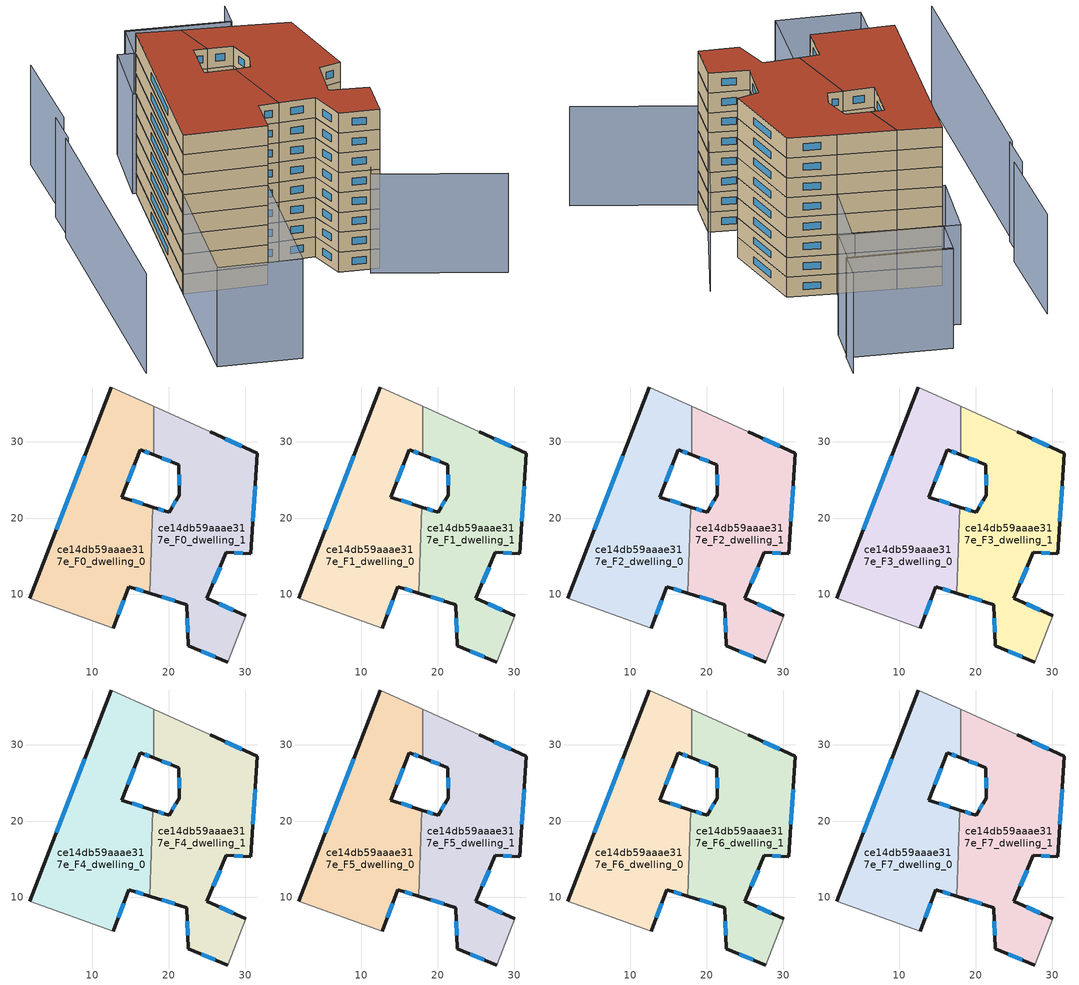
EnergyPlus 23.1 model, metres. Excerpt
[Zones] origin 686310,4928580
ce14db59aaae317e_F0_dwelling_0
 floor ground (EU_floor_Construction): 18.03,34.64 18.03,28.26 16.26,28.93 13.87,22.74 17.91,21.42 17.52,10.16 14.79,11 12.71,5.55 1.83,9.49 12.49,37.15 z0
 wall outside (EU_wall_Construction): 12.49,37.15 1.83,9.49 / 17.91,21.42 13.87,22.74 16.26,28.93 18.03,28.26 / 12.71,5.55 14.79,11 17.52,10.16 z0:3
 wall adiabatic (EU_wall_Construction): 1.83,9.49 12.71,5.55 / 18.03,34.64 12.49,37.15 z0:3
 wall to ce14db59aaae317e_F0_dwelling_1 (EU_wall_Construction): 18.03,28.26 18.03,34.64 / 17.52,10.16 17.91,21.42 z0:3
 window (EU_Window_Construction): 9.02,28.16 5.29,18.49 / 16.83,28.71 17.45,28.48 / 14.64,24.76 15.48,26.92 / 16.6,21.85 15.18,22.31 / 15.68,10.73 16.63,10.43 / 13.38,7.33 14.11,9.23 z0.98:2.02
ce14db59aaae317e_F0_dwelling_1
 floor ground (EU_floor_Construction): 31.55,28.45 30.75,15.32 27.55,15.52 24.97,9.49 30.09,7.21 27.73,1.15 22.55,3.26 22.37,8.65 17.52,10.16 17.91,21.42 20.03,20.73 21.37,22.97 21.33,27 18.03,28.26 18.03,34.64 25.4,31.29 z0
 wall outside (EU_wall_Construction): 17.52,10.16 22.37,8.65 22.55,3.26 27.73,1.15 / 18.03,28.26 21.33,27 21.37,22.97 20.03,20.73 17.91,21.42 / 30.09,7.21 24.97,9.49 27.55,15.52 30.75,15.32 31.55,28.45 25.4,31.29 z0:3
 wall adiabatic (EU_wall_Construction): 25.4,31.29 18.03,34.64 / 27.73,1.15 30.09,7.21 z0:3
 window (EU_Window_Construction): 19.1,9.67 20.79,9.14 / 19.34,20.96 18.6,21.2 / 20.93,22.24 20.46,21.46 / 21.34,25.69 21.35,24.28 / 19.1,27.85 20.25,27.41 / 29.55,29.38 27.4,30.37 / 31.01,19.59 31.29,24.18 / 28.59,15.46 29.71,15.39 / 25.81,11.45 26.71,13.56 / 28.43,7.95 26.63,8.75 / 24.23,2.58 26.05,1.84 / 22.42,6.9 22.49,5.01 z0.98:2.02
ce14db59aaae317e_F1_dwelling_0
 floor to ce14db59aaae317e_F0_dwelling_0 (EU_floor_Construction): 18.02,34.64 18.02,28.26 16.26,28.93 13.87,22.74 17.91,21.42 17.52,10.16 14.79,11 12.71,5.55 1.83,9.49 12.49,37.15 z3
 wall outside (EU_wall_Construction): 12.49,37.15 1.83,9.49 / 17.91,21.42 13.87,22.74 16.26,28.93 18.03,28.26 / 12.71,5.55 14.79,11 17.52,10.16 z3:6
 wall adiabatic (EU_wall_Construction): 1.83,9.49 12.71,5.55 / 18.03,34.64 12.49,37.15 z3:6
 wall to ce14db59aaae317e_F1_dwelling_1 (EU_wall_Construction): 18.03,28.26 18.03,34.64 / 17.52,10.16 17.91,21.42 z3:6
 window (EU_Window_Construction): 9.02,28.16 5.29,18.49 / 16.83,28.71 17.45,28.48 / 14.64,24.76 15.48,26.92 / 16.6,21.85 15.18,22.31 / 15.68,10.73 16.63,10.43 / 13.38,7.33 14.11,9.23 z3.98:5.02
ce14db59aaae317e_F1_dwelling_1
 floor to ce14db59aaae317e_F0_dwelling_1 (EU_floor_Construction): 31.55,28.45 30.75,15.32 27.55,15.52 24.97,9.49 30.09,7.21 27.73,1.15 22.55,3.26 22.37,8.65 17.52,10.16 17.91,21.42 20.03,20.73 21.37,22.97 21.33,27 18.02,28.26 18.02,34.64 25.4,31.29 z3
 wall outside (EU_wall_Construction): 17.52,10.16 22.37,8.65 22.55,3.26 27.73,1.15 / 18.03,28.26 21.33,27 21.37,22.97 20.03,20.73 17.91,21.42 / 30.09,7.21 24.97,9.49 27.55,15.52 30.75,15.32 31.55,28.45 25.4,31.29 z3:6
 wall adiabatic (EU_wall_Construction): 25.4,31.29 18.03,34.64 / 27.73,1.15 30.09,7.21 z3:6
 window (EU_Window_Construction): 19.1,9.67 20.79,9.14 / 19.34,20.96 18.6,21.2 / 20.93,22.24 20.46,21.46 / 21.34,25.69 21.35,24.28 / 19.1,27.85 20.25,27.41 / 29.55,29.38 27.4,30.37 / 31.01,19.59 31.29,24.18 / 28.59,15.46 29.71,15.39 / 25.81,11.45 26.71,13.56 / 28.43,7.95 26.63,8.75 / 24.23,2.58 26.05,1.84 / 22.42,6.9 22.49,5.01 z3.98:5.02
ce14db59aaae317e_F2_dwelling_0
 floor to ce14db59aaae317e_F1_dwelling_0 (EU_floor_Construction): 18.02,34.64 18.02,28.26 16.26,28.93 13.87,22.74 17.91,21.42 17.52,10.16 14.79,11 12.71,5.55 1.83,9.49 12.49,37.15 z6
 wall outside (EU_wall_Construction): 12.49,37.15 1.83,9.49 / 17.91,21.42 13.87,22.74 16.26,28.93 18.03,28.26 / 12.71,5.55 14.79,11 17.52,10.16 z6:9
 wall adiabatic (EU_wall_Construction): 1.83,9.49 12.71,5.55 / 18.03,34.64 12.49,37.15 z6:9
 wall to ce14db59aaae317e_F2_dwelling_1 (EU_wall_Construction): 18.03,28.26 18.03,34.64 / 17.52,10.16 17.91,21.42 z6:9
 window (EU_Window_Construction): 9.02,28.16 5.29,18.49 / 16.83,28.71 17.45,28.48 / 14.64,24.76 15.48,26.92 / 16.6,21.85 15.18,22.31 / 15.68,10.73 16.63,10.43 / 13.38,7.33 14.11,9.23 z6.98:8.02
ce14db59aaae317e_F2_dwelling_1
 floor to ce14db59aaae317e_F1_dwelling_1 (EU_floor_Construction): 31.55,28.45 30.75,15.32 27.55,15.52 24.97,9.49 30.09,7.21 27.73,1.15 22.55,3.26 22.37,8.65 17.52,10.16 17.91,21.42 20.03,20.73 21.37,22.97 21.33,27 18.02,28.26 18.02,34.64 25.4,31.29 z6
 wall outside (EU_wall_Construction): 17.52,10.16 22.37,8.65 22.55,3.26 27.73,1.15 / 18.03,28.26 21.33,27 21.37,22.97 20.03,20.73 17.91,21.42 / 30.09,7.21 24.97,9.49 27.55,15.52 30.75,15.32 31.55,28.45 25.4,31.29 z6:9
 wall adiabatic (EU_wall_Construction): 25.4,31.29 18.03,34.64 / 27.73,1.15 30.09,7.21 z6:9
 window (EU_Window_Construction): 19.1,9.67 20.79,9.14 / 19.34,20.96 18.6,21.2 / 20.93,22.24 20.46,21.46 / 21.34,25.69 21.35,24.28 / 19.1,27.85 20.25,27.41 / 29.55,29.38 27.4,30.37 / 31.01,19.59 31.29,24.18 / 28.59,15.46 29.71,15.39 / 25.81,11.45 26.71,13.56 / 28.43,7.95 26.63,8.75 / 24.23,2.58 26.05,1.84 / 22.42,6.9 22.49,5.01 z6.98:8.02
ce14db59aaae317e_F3_dwelling_0
 floor to ce14db59aaae317e_F2_dwelling_0 (EU_floor_Construction): 18.02,34.64 18.02,28.26 16.26,28.93 13.87,22.74 17.91,21.42 17.52,10.16 14.79,11 12.71,5.55 1.83,9.49 12.49,37.15 z9
 wall outside (EU_wall_Construction): 12.49,37.15 1.83,9.49 / 17.91,21.42 13.87,22.74 16.26,28.93 18.03,28.26 / 12.71,5.55 14.79,11 17.52,10.16 z9:12
 wall adiabatic (EU_wall_Construction): 1.83,9.49 12.71,5.55 / 18.03,34.64 12.49,37.15 z9:12
 wall to ce14db59aaae317e_F3_dwelling_1 (EU_wall_Construction): 18.03,28.26 18.03,34.64 / 17.52,10.16 17.91,21.42 z9:12
 window (EU_Window_Construction): 9.02,28.16 5.29,18.49 / 16.83,28.71 17.45,28.48 / 14.64,24.76 15.48,26.92 / 16.6,21.85 15.18,22.31 / 15.68,10.73 16.63,10.43 / 13.38,7.33 14.11,9.23 z9.98:11.02
ce14db59aaae317e_F3_dwelling_1
 floor to ce14db59aaae317e_F2_dwelling_1 (EU_floor_Construction): 31.55,28.45 30.75,15.32 27.55,15.52 24.97,9.49 30.09,7.21 27.73,1.15 22.55,3.26 22.37,8.65 17.52,10.16 17.91,21.42 20.03,20.73 21.37,22.97 21.33,27 18.02,28.26 18.02,34.64 25.4,31.29 z9
 wall outside (EU_wall_Construction): 17.52,10.16 22.37,8.65 22.55,3.26 27.73,1.15 / 18.03,28.26 21.33,27 21.37,22.97 20.03,20.73 17.91,21.42 / 30.09,7.21 24.97,9.49 27.55,15.52 30.75,15.32 31.55,28.45 25.4,31.29 z9:12
 wall adiabatic (EU_wall_Construction): 25.4,31.29 18.03,34.64 / 27.73,1.15 30.09,7.21 z9:12
 window (EU_Window_Construction): 19.1,9.67 20.79,9.14 / 19.34,20.96 18.6,21.2 / 20.93,22.24 20.46,21.46 / 21.34,25.69 21.35,24.28 / 19.1,27.85 20.25,27.41 / 29.55,29.38 27.4,30.37 / 31.01,19.59 31.29,24.18 / 28.59,15.46 29.71,15.39 / 25.81,11.45 26.71,13.56 / 28.43,7.95 26.63,8.75 / 24.23,2.58 26.05,1.84 / 22.42,6.9 22.49,5.01 z9.98:11.02
ce14db59aaae317e_F4_dwelling_0
 floor to ce14db59aaae317e_F3_dwelling_0 (EU_floor_Construction): 18.02,34.64 18.02,28.26 16.26,28.93 13.87,22.74 17.91,21.42 17.52,10.16 14.79,11 12.71,5.55 1.83,9.49 12.49,37.15 z12
 wall outside (EU_wall_Construction): 12.49,37.15 1.83,9.49 / 17.91,21.42 13.87,22.74 16.26,28.93 18.03,28.26 / 12.71,5.55 14.79,11 17.52,10.16 z12:15
 wall adiabatic (EU_wall_Construction): 1.83,9.49 12.71,5.55 / 18.03,34.64 12.49,37.15 z12:15
 wall to ce14db59aaae317e_F4_dwelling_1 (EU_wall_Construction): 18.03,28.26 18.03,34.64 / 17.52,10.16 17.91,21.42 z12:15
 window (EU_Window_Construction): 9.02,28.16 5.29,18.49 / 16.83,28.71 17.45,28.48 / 14.64,24.76 15.48,26.92 / 16.6,21.85 15.18,22.31 / 15.68,10.73 16.63,10.43 / 13.38,7.33 14.11,9.23 z12.98:14.02
ce14db59aaae317e_F4_dwelling_1
 floor to ce14db59aaae317e_F3_dwelling_1 (EU_floor_Construction): 31.55,28.45 30.75,15.32 27.55,15.52 24.97,9.49 30.09,7.21 27.73,1.15 22.55,3.26 22.37,8.65 17.52,10.16 17.91,21.42 20.03,20.73 21.37,22.97 21.33,27 18.02,28.26 18.02,34.64 25.4,31.29 z12
 wall outside (EU_wall_Construction): 17.52,10.16 22.37,8.65 22.55,3.26 27.73,1.15 / 18.03,28.26 21.33,27 21.37,22.97 20.03,20.73 17.91,21.42 / 30.09,7.21 24.97,9.49 27.55,15.52 30.75,15.32 31.55,28.45 25.4,31.29 z12:15
 wall adiabatic (EU_wall_Construction): 25.4,31.29 18.03,34.64 / 27.73,1.15 30.09,7.21 z12:15
 window (EU_Window_Construction): 19.1,9.67 20.79,9.14 / 19.34,20.96 18.6,21.2 / 20.93,22.24 20.46,21.46 / 21.34,25.69 21.35,24.28 / 19.1,27.85 20.25,27.41 / 29.55,29.38 27.4,30.37 / 31.01,19.59 31.29,24.18 / 28.59,15.46 29.71,15.39 / 25.81,11.45 26.71,13.56 / 28.43,7.95 26.63,8.75 / 24.23,2.58 26.05,1.84 / 22.42,6.9 22.49,5.01 z12.98:14.02
ce14db59aaae317e_F5_dwelling_0
 floor to ce14db59aaae317e_F4_dwelling_0 (EU_floor_Construction): 18.02,34.64 18.02,28.26 16.26,28.93 13.87,22.74 17.91,21.42 17.52,10.16 14.79,11 12.71,5.55 1.83,9.49 12.49,37.15 z15
 wall outside (EU_wall_Construction): 12.49,37.15 1.83,9.49 / 17.91,21.42 13.87,22.74 16.26,28.93 18.03,28.26 / 12.71,5.55 14.79,11 17.52,10.16 z15:18
 wall adiabatic (EU_wall_Construction): 1.83,9.49 12.71,5.55 / 18.03,34.64 12.49,37.15 z15:18
 wall to ce14db59aaae317e_F5_dwelling_1 (EU_wall_Construction): 18.03,28.26 18.03,34.64 / 17.52,10.16 17.91,21.42 z15:18
 window (EU_Window_Construction): 9.02,28.16 5.29,18.49 / 16.83,28.71 17.45,28.48 / 14.64,24.76 15.48,26.92 / 16.6,21.85 15.18,22.31 / 15.68,10.73 16.63,10.43 / 13.38,7.33 14.11,9.23 z15.98:17.02
ce14db59aaae317e_F5_dwelling_1
 floor to ce14db59aaae317e_F4_dwelling_1 (EU_floor_Construction): 31.55,28.45 30.75,15.32 27.55,15.52 24.97,9.49 30.09,7.21 27.73,1.15 22.55,3.26 22.37,8.65 17.52,10.16 17.91,21.42 20.03,20.73 21.37,22.97 21.33,27 18.02,28.26 18.02,34.64 25.4,31.29 z15
 wall outside (EU_wall_Construction): 17.52,10.16 22.37,8.65 22.55,3.26 27.73,1.15 / 18.03,28.26 21.33,27 21.37,22.97 20.03,20.73 17.91,21.42 / 30.09,7.21 24.97,9.49 27.55,15.52 30.75,15.32 31.55,28.45 25.4,31.29 z15:18
 wall adiabatic (EU_wall_Construction): 25.4,31.29 18.03,34.64 / 27.73,1.15 30.09,7.21 z15:18
 window (EU_Window_Construction): 19.1,9.67 20.79,9.14 / 19.34,20.96 18.6,21.2 / 20.93,22.24 20.46,21.46 / 21.34,25.69 21.35,24.28 / 19.1,27.85 20.25,27.41 / 29.55,29.38 27.4,30.37 / 31.01,19.59 31.29,24.18 / 28.59,15.46 29.71,15.39 / 25.81,11.45 26.71,13.56 / 28.43,7.95 26.63,8.75 / 24.23,2.58 26.05,1.84 / 22.42,6.9 22.49,5.01 z15.98:17.02
ce14db59aaae317e_F6_dwelling_0
 floor to ce14db59aaae317e_F5_dwelling_0 (EU_floor_Construction): 18.02,34.64 18.02,28.26 16.26,28.93 13.87,22.74 17.91,21.42 17.52,10.16 14.79,11 12.71,5.55 1.83,9.49 12.49,37.15 z18
 wall outside (EU_wall_Construction): 12.49,37.15 1.83,9.49 / 17.91,21.42 13.87,22.74 16.26,28.93 18.03,28.26 / 12.71,5.55 14.79,11 17.52,10.16 z18:21
 wall adiabatic (EU_wall_Construction): 1.83,9.49 12.71,5.55 / 18.03,34.64 12.49,37.15 z18:21
 wall to ce14db59aaae317e_F6_dwelling_1 (EU_wall_Construction): 18.03,28.26 18.03,34.64 / 17.52,10.16 17.91,21.42 z18:21
 window (EU_Window_Construction): 9.02,28.16 5.29,18.49 / 16.83,28.71 17.45,28.48 / 14.64,24.76 15.48,26.92 / 16.6,21.85 15.18,22.31 / 15.68,10.73 16.63,10.43 / 13.38,7.33 14.11,9.23 z18.98:20.02
ce14db59aaae317e_F6_dwelling_1
 floor to ce14db59aaae317e_F5_dwelling_1 (EU_floor_Construction): 31.55,28.45 30.75,15.32 27.55,15.52 24.97,9.49 30.09,7.21 27.73,1.15 22.55,3.26 22.37,8.65 17.52,10.16 17.91,21.42 20.03,20.73 21.37,22.97 21.33,27 18.02,28.26 18.02,34.64 25.4,31.29 z18
 wall outside (EU_wall_Construction): 17.52,10.16 22.37,8.65 22.55,3.26 27.73,1.15 / 18.03,28.26 21.33,27 21.37,22.97 20.03,20.73 17.91,21.42 / 30.09,7.21 24.97,9.49 27.55,15.52 30.75,15.32 31.55,28.45 25.4,31.29 z18:21
 wall adiabatic (EU_wall_Construction): 25.4,31.29 18.03,34.64 / 27.73,1.15 30.09,7.21 z18:21
 window (EU_Window_Construction): 19.1,9.67 20.79,9.14 / 19.34,20.96 18.6,21.2 / 20.93,22.24 20.46,21.46 / 21.34,25.69 21.35,24.28 / 19.1,27.85 20.25,27.41 / 29.55,29.38 27.4,30.37 / 31.01,19.59 31.29,24.18 / 28.59,15.46 29.71,15.39 / 25.81,11.45 26.71,13.56 / 28.43,7.95 26.63,8.75 / 24.23,2.58 26.05,1.84 / 22.42,6.9 22.49,5.01 z18.98:20.02
ce14db59aaae317e_F7_dwelling_0
 floor to ce14db59aaae317e_F6_dwelling_0 (EU_floor_Construction): 18.02,34.64 18.02,28.26 16.26,28.93 13.87,22.74 17.91,21.42 17.52,10.16 14.79,11 12.71,5.55 1.83,9.49 12.49,37.15 z21
 wall outside (EU_wall_Construction): 12.49,37.15 1.83,9.49 / 17.91,21.42 13.87,22.74 16.26,28.93 18.03,28.26 / 12.71,5.55 14.79,11 17.52,10.16 z21:24
 wall adiabatic (EU_wall_Construction): 1.83,9.49 12.71,5.55 / 18.03,34.64 12.49,37.15 z21:24
 wall to ce14db59aaae317e_F7_dwelling_1 (EU_wall_Construction): 18.03,28.26 18.03,34.64 / 17.52,10.16 17.91,21.42 z21:24
 window (EU_Window_Construction): 9.02,28.16 5.29,18.49 / 16.83,28.71 17.45,28.48 / 14.64,24.76 15.48,26.92 / 16.6,21.85 15.18,22.31 / 15.68,10.73 16.63,10.43 / 13.38,7.33 14.11,9.23 z21.98:23.02
 roof outside (EU_roof_Construction): 17.52,10.16 17.91,21.42 13.87,22.74 16.26,28.93 18.03,28.26 18.03,34.64 12.49,37.15 1.83,9.49 12.71,5.55 14.79,11 z24
ce14db59aaae317e_F7_dwelling_1
 floor to ce14db59aaae317e_F6_dwelling_1 (EU_floor_Construction): 31.55,28.45 30.75,15.32 27.55,15.52 24.97,9.49 30.09,7.21 27.73,1.15 22.55,3.26 22.37,8.65 17.52,10.16 17.91,21.42 20.03,20.73 21.37,22.97 21.33,27 18.02,28.26 18.02,34.64 25.4,31.29 z21
 wall outside (EU_wall_Construction): 17.52,10.16 22.37,8.65 22.55,3.26 27.73,1.15 / 18.03,28.26 21.33,27 21.37,22.97 20.03,20.73 17.91,21.42 / 30.09,7.21 24.97,9.49 27.55,15.52 30.75,15.32 31.55,28.45 25.4,31.29 z21:24
 wall adiabatic (EU_wall_Construction): 25.4,31.29 18.03,34.64 / 27.73,1.15 30.09,7.21 z21:24
 window (EU_Window_Construction): 19.1,9.67 20.79,9.14 / 19.34,20.96 18.6,21.2 / 20.93,22.24 20.46,21.46 / 21.34,25.69 21.35,24.28 / 19.1,27.85 20.25,27.41 / 29.55,29.38 27.4,30.37 / 31.01,19.59 31.29,24.18 / 28.59,15.46 29.71,15.39 / 25.81,11.45 26.71,13.56 / 28.43,7.95 26.63,8.75 / 24.23,2.58 26.05,1.84 / 22.42,6.9 22.49,5.01 z21.98:23.02
 roof outside (EU_roof_Construction): 27.73,1.15 30.09,7.21 24.97,9.49 27.55,15.52 30.75,15.32 31.55,28.45 25.4,31.29 18.03,34.64 18.03,28.26 21.33,27 21.37,22.97 20.03,20.73 17.91,21.42 17.52,10.16 22.37,8.65 22.55,3.26 z24
shading: 41.36,-9.23 25.9,0.63 / 25.9,0.63 39.12,21.37 / -2.42,31.56 -14.71,-6.55 / -0.3,37.12 -2.1,31.46 / 5.15,51.43 0.61,36.66 / 36.06,51.3 34.31,47.03 / 34.31,47.03 20.89,52.5 / 12.71,5.55 5.04,-14.51 / 5.04,-14.51 -5.82,-10.36 / -5.82,-10.36 1.85,9.71 / 1.85,9.71 12.71,5.55 / 16.42,47.6 29.91,41.83 / 29.91,41.83 25.4,31.29 / 25.4,31.29 11.91,37.06 / 11.91,37.06 16.42,47.6 / 18.47,46.57 21.03,52.75 / 21.03,52.75 34.27,47.26 / 34.27,47.26 31.71,41.09 / 31.71,41.09 18.47,46.57 z0:15
[Building]
EU S2 Campaign: North Axis=0; Terrain=City; Solar Distribution=FullExterior
[Site:Location]
Bologna: Latitude=44.5; Longitude=11.25; Time Zone=1; Elevation=37
[SizingPeriod:WeatherFileDays]
AnnualSizingPeriod: Begin Month=1; Begin Day of Month=1; End Month=12; End Day of Month=31; Day of Week for Start Day=Monday; Use Weather File Daylight Saving Period=No; Use Weather File Rain and Snow Indicators=No
[MATERIAL]
EU_InternalMass_Material: Roughness=MediumRough; Thickness=0.1; Conductivity=1; Density=1800; Specific Heat=900; Thermal Absorptance=0.9; Solar Absorptance=0.7; Visible Absorptance=0.7
[MATERIAL:NOMASS] Roughness=MediumRough; Thermal Absorptance=0.9; Solar Absorptance=0.7; Visible Absorptance=0.7
Name | Thermal Resistance
EU_wall_NoMass | 0.905828
EU_roof_NoMass | 0.37593
EU_floor_NoMass | 0.67114
[WINDOWMATERIAL:SIMPLEGLAZINGSYSTEM]
EU_Window_SimpleGlazing: UFactor=4.52486; Solar Heat Gain Coefficient=0.85; Visible Transmittance=0.85
[CONSTRUCTION]
EU_wall_Construction: EU_wall_NoMass
EU_roof_Construction: EU_roof_NoMass
EU_floor_Construction: EU_floor_NoMass
EU_InternalMass_Construction: EU_InternalMass_Material
EU_Window_Construction: EU_Window_SimpleGlazing
[ZONE] Type=1; Multiplier=1; Ceiling Height=autocalculate; Floor Area=autocalculate; Part of Total Floor Area=Yes
Name | Volume
ce14db59aaae317e_F0_dwelling_0 | 870.811
ce14db59aaae317e_F1_dwelling_0; ce14db59aaae317e_F2_dwelling_0; ce14db59aaae317e_F3_dwelling_0; ce14db59aaae317e_F4_dwelling_0; ce14db59aaae317e_F5_dwelling_0; ce14db59aaae317e_F6_dwelling_0; ce14db59aaae317e_F7_dwelling_0 | 870.81
ce14db59aaae317e_F0_dwelling_1; ce14db59aaae317e_F1_dwelling_1; ce14db59aaae317e_F2_dwelling_1; ce14db59aaae317e_F3_dwelling_1; ce14db59aaae317e_F4_dwelling_1; ce14db59aaae317e_F5_dwelling_1; ce14db59aaae317e_F6_dwelling_1; ce14db59aaae317e_F7_dwelling_1 | 870.789
[INTERNALMASS] Construction=EU_InternalMass_Construction
Name | Zone or ZoneList | Surface Area
ce14db59aaae317e_F0_dwelling_0_EU_InternalMass | ce14db59aaae317e_F0_dwelling_0 | 290.27
ce14db59aaae317e_F0_dwelling_1_EU_InternalMass | ce14db59aaae317e_F0_dwelling_1 | 290.264
ce14db59aaae317e_F1_dwelling_0_EU_InternalMass | ce14db59aaae317e_F1_dwelling_0 | 290.27
ce14db59aaae317e_F1_dwelling_1_EU_InternalMass | ce14db59aaae317e_F1_dwelling_1 | 290.264
ce14db59aaae317e_F2_dwelling_0_EU_InternalMass | ce14db59aaae317e_F2_dwelling_0 | 290.27
ce14db59aaae317e_F2_dwelling_1_EU_InternalMass | ce14db59aaae317e_F2_dwelling_1 | 290.264
ce14db59aaae317e_F3_dwelling_0_EU_InternalMass | ce14db59aaae317e_F3_dwelling_0 | 290.27
ce14db59aaae317e_F3_dwelling_1_EU_InternalMass | ce14db59aaae317e_F3_dwelling_1 | 290.264
ce14db59aaae317e_F4_dwelling_0_EU_InternalMass | ce14db59aaae317e_F4_dwelling_0 | 290.27
ce14db59aaae317e_F4_dwelling_1_EU_InternalMass | ce14db59aaae317e_F4_dwelling_1 | 290.264
ce14db59aaae317e_F5_dwelling_0_EU_InternalMass | ce14db59aaae317e_F5_dwelling_0 | 290.27
ce14db59aaae317e_F5_dwelling_1_EU_InternalMass | ce14db59aaae317e_F5_dwelling_1 | 290.264
ce14db59aaae317e_F6_dwelling_0_EU_InternalMass | ce14db59aaae317e_F6_dwelling_0 | 290.27
ce14db59aaae317e_F6_dwelling_1_EU_InternalMass | ce14db59aaae317e_F6_dwelling_1 | 290.264
ce14db59aaae317e_F7_dwelling_0_EU_InternalMass | ce14db59aaae317e_F7_dwelling_0 | 290.27
ce14db59aaae317e_F7_dwelling_1_EU_InternalMass | ce14db59aaae317e_F7_dwelling_1 | 290.264
[OTHEREQUIPMENT] Fuel Type=Electricity; Design Level Calculation Method=Watts/Area; Power per Zone Floor Area=1; Fraction Latent=0; Fraction Radiant=0; Fraction Lost=0; Carbon Dioxide Generation Rate=0; EndUse Subcategory=EU_Step8_InternalGains
Name | Zone or ZoneList or Space or SpaceList | Schedule
EU_Step8_InternalGain_ce14db59aaae317e_F0_dwelling_0_f000 | ce14db59aaae317e_F0_dwelling_0 | EU_Step8_GainSchedule_ce14db59aaae317e_F0_dwelling_0_f000
EU_Step8_InternalGain_ce14db59aaae317e_F0_dwelling_1_f000 | ce14db59aaae317e_F0_dwelling_1 | EU_Step8_GainSchedule_ce14db59aaae317e_F0_dwelling_1_f000
EU_Step8_InternalGain_ce14db59aaae317e_F1_dwelling_0_f000 | ce14db59aaae317e_F1_dwelling_0 | EU_Step8_GainSchedule_ce14db59aaae317e_F1_dwelling_0_f000
EU_Step8_InternalGain_ce14db59aaae317e_F1_dwelling_1_f000 | ce14db59aaae317e_F1_dwelling_1 | EU_Step8_GainSchedule_ce14db59aaae317e_F1_dwelling_1_f000
EU_Step8_InternalGain_ce14db59aaae317e_F2_dwelling_0_f000 | ce14db59aaae317e_F2_dwelling_0 | EU_Step8_GainSchedule_ce14db59aaae317e_F2_dwelling_0_f000
EU_Step8_InternalGain_ce14db59aaae317e_F2_dwelling_1_f000 | ce14db59aaae317e_F2_dwelling_1 | EU_Step8_GainSchedule_ce14db59aaae317e_F2_dwelling_1_f000
EU_Step8_InternalGain_ce14db59aaae317e_F3_dwelling_0_f000 | ce14db59aaae317e_F3_dwelling_0 | EU_Step8_GainSchedule_ce14db59aaae317e_F3_dwelling_0_f000
EU_Step8_InternalGain_ce14db59aaae317e_F3_dwelling_1_f000 | ce14db59aaae317e_F3_dwelling_1 | EU_Step8_GainSchedule_ce14db59aaae317e_F3_dwelling_1_f000
EU_Step8_InternalGain_ce14db59aaae317e_F4_dwelling_0_f000 | ce14db59aaae317e_F4_dwelling_0 | EU_Step8_GainSchedule_ce14db59aaae317e_F4_dwelling_0_f000
EU_Step8_InternalGain_ce14db59aaae317e_F4_dwelling_1_f000 | ce14db59aaae317e_F4_dwelling_1 | EU_Step8_GainSchedule_ce14db59aaae317e_F4_dwelling_1_f000
EU_Step8_InternalGain_ce14db59aaae317e_F5_dwelling_0_f000 | ce14db59aaae317e_F5_dwelling_0 | EU_Step8_GainSchedule_ce14db59aaae317e_F5_dwelling_0_f000
EU_Step8_InternalGain_ce14db59aaae317e_F5_dwelling_1_f000 | ce14db59aaae317e_F5_dwelling_1 | EU_Step8_GainSchedule_ce14db59aaae317e_F5_dwelling_1_f000
EU_Step8_InternalGain_ce14db59aaae317e_F6_dwelling_0_f000 | ce14db59aaae317e_F6_dwelling_0 | EU_Step8_GainSchedule_ce14db59aaae317e_F6_dwelling_0_f000
EU_Step8_InternalGain_ce14db59aaae317e_F6_dwelling_1_f000 | ce14db59aaae317e_F6_dwelling_1 | EU_Step8_GainSchedule_ce14db59aaae317e_F6_dwelling_1_f000
EU_Step8_InternalGain_ce14db59aaae317e_F7_dwelling_0_f000 | ce14db59aaae317e_F7_dwelling_0 | EU_Step8_GainSchedule_ce14db59aaae317e_F7_dwelling_0_f000
EU_Step8_InternalGain_ce14db59aaae317e_F7_dwelling_1_f000 | ce14db59aaae317e_F7_dwelling_1 | EU_Step8_GainSchedule_ce14db59aaae317e_F7_dwelling_1_f000
[ZONEVENTILATION:DESIGNFLOWRATE] Schedule=EU_AlwaysOn; Design Flow Rate Calculation Method=AirChanges/Hour; Air Changes per Hour=0.73129; Ventilation Type=Natural; Fan Pressure Rise=0; Fan Total Efficiency=1; Constant Term Coefficient=1; Temperature Term Coefficient=0; Velocity Term Coefficient=0; Velocity Squared Term Coefficient=0; Minimum Indoor Temperature=-100; Maximum Indoor Temperature=100; Delta Temperature=-100; Minimum Outdoor Temperature=-100; Maximum Outdoor Temperature=100; Maximum Wind Speed=40
Name | Zone or ZoneList or Space or SpaceList
EU_ConstantAir_ce14db59aaae317e_F0_dwelling_0 | ce14db59aaae317e_F0_dwelling_0
EU_ConstantAir_ce14db59aaae317e_F0_dwelling_1 | ce14db59aaae317e_F0_dwelling_1
EU_ConstantAir_ce14db59aaae317e_F1_dwelling_0 | ce14db59aaae317e_F1_dwelling_0
EU_ConstantAir_ce14db59aaae317e_F1_dwelling_1 | ce14db59aaae317e_F1_dwelling_1
EU_ConstantAir_ce14db59aaae317e_F2_dwelling_0 | ce14db59aaae317e_F2_dwelling_0
EU_ConstantAir_ce14db59aaae317e_F2_dwelling_1 | ce14db59aaae317e_F2_dwelling_1
EU_ConstantAir_ce14db59aaae317e_F3_dwelling_0 | ce14db59aaae317e_F3_dwelling_0
EU_ConstantAir_ce14db59aaae317e_F3_dwelling_1 | ce14db59aaae317e_F3_dwelling_1
EU_ConstantAir_ce14db59aaae317e_F4_dwelling_0 | ce14db59aaae317e_F4_dwelling_0
EU_ConstantAir_ce14db59aaae317e_F4_dwelling_1 | ce14db59aaae317e_F4_dwelling_1
EU_ConstantAir_ce14db59aaae317e_F5_dwelling_0 | ce14db59aaae317e_F5_dwelling_0
EU_ConstantAir_ce14db59aaae317e_F5_dwelling_1 | ce14db59aaae317e_F5_dwelling_1
EU_ConstantAir_ce14db59aaae317e_F6_dwelling_0 | ce14db59aaae317e_F6_dwelling_0
EU_ConstantAir_ce14db59aaae317e_F6_dwelling_1 | ce14db59aaae317e_F6_dwelling_1
EU_ConstantAir_ce14db59aaae317e_F7_dwelling_0 | ce14db59aaae317e_F7_dwelling_0
EU_ConstantAir_ce14db59aaae317e_F7_dwelling_1 | ce14db59aaae317e_F7_dwelling_1
[HVACTEMPLATE:THERMOSTAT] Constant Heating Setpoint=20; Constant Cooling Setpoint=50
EU_HeatOnly_ce14db59aaae317e_F0_dwelling_0; EU_HeatOnly_ce14db59aaae317e_F0_dwelling_1; EU_HeatOnly_ce14db59aaae317e_F1_dwelling_0; EU_HeatOnly_ce14db59aaae317e_F1_dwelling_1; EU_HeatOnly_ce14db59aaae317e_F2_dwelling_0; EU_HeatOnly_ce14db59aaae317e_F2_dwelling_1; EU_HeatOnly_ce14db59aaae317e_F3_dwelling_0; EU_HeatOnly_ce14db59aaae317e_F3_dwelling_1; EU_HeatOnly_ce14db59aaae317e_F4_dwelling_0; EU_HeatOnly_ce14db59aaae317e_F4_dwelling_1; EU_HeatOnly_ce14db59aaae317e_F5_dwelling_0; EU_HeatOnly_ce14db59aaae317e_F5_dwelling_1; EU_HeatOnly_ce14db59aaae317e_F6_dwelling_0; EU_HeatOnly_ce14db59aaae317e_F6_dwelling_1; EU_HeatOnly_ce14db59aaae317e_F7_dwelling_0; EU_HeatOnly_ce14db59aaae317e_F7_dwelling_1
[HVACTEMPLATE:ZONE:IDEALLOADSAIRSYSTEM] System Availability Schedule=EU_AlwaysOn; Maximum Heating Supply Air Temperature=50; Minimum Cooling Supply Air Temperature=13; Maximum Heating Supply Air Humidity Ratio=0.0156; Minimum Cooling Supply Air Humidity Ratio=0.0077; Heating Limit=NoLimit; Cooling Limit=NoLimit; Heating Availability Schedule=EU_AlwaysOn; Cooling Availability Schedule=EU_CoolingOff; Dehumidification Control Type=ConstantSensibleHeatRatio; Cooling Sensible Heat Ratio=0.7; Dehumidification Setpoint=60; Humidification Control Type=None; Humidification Setpoint=30; Outdoor Air Method=None; Outdoor Air Flow Rate per Person=0.00944; Outdoor Air Flow Rate per Zone Floor Area=0; Outdoor Air Flow Rate per Zone=0; Demand Controlled Ventilation Type=None; Outdoor Air Economizer Type=NoEconomizer; Heat Recovery Type=None; Sensible Heat Recovery Effectiveness=0.7; Latent Heat Recovery Effectiveness=0.65
Name | Template Thermostat
ce14db59aaae317e_F0_dwelling_0 | EU_HeatOnly_ce14db59aaae317e_F0_dwelling_0
ce14db59aaae317e_F0_dwelling_1 | EU_HeatOnly_ce14db59aaae317e_F0_dwelling_1
ce14db59aaae317e_F1_dwelling_0 | EU_HeatOnly_ce14db59aaae317e_F1_dwelling_0
ce14db59aaae317e_F1_dwelling_1 | EU_HeatOnly_ce14db59aaae317e_F1_dwelling_1
ce14db59aaae317e_F2_dwelling_0 | EU_HeatOnly_ce14db59aaae317e_F2_dwelling_0
ce14db59aaae317e_F2_dwelling_1 | EU_HeatOnly_ce14db59aaae317e_F2_dwelling_1
ce14db59aaae317e_F3_dwelling_0 | EU_HeatOnly_ce14db59aaae317e_F3_dwelling_0
ce14db59aaae317e_F3_dwelling_1 | EU_HeatOnly_ce14db59aaae317e_F3_dwelling_1
ce14db59aaae317e_F4_dwelling_0 | EU_HeatOnly_ce14db59aaae317e_F4_dwelling_0
ce14db59aaae317e_F4_dwelling_1 | EU_HeatOnly_ce14db59aaae317e_F4_dwelling_1
ce14db59aaae317e_F5_dwelling_0 | EU_HeatOnly_ce14db59aaae317e_F5_dwelling_0
ce14db59aaae317e_F5_dwelling_1 | EU_HeatOnly_ce14db59aaae317e_F5_dwelling_1
ce14db59aaae317e_F6_dwelling_0 | EU_HeatOnly_ce14db59aaae317e_F6_dwelling_0
ce14db59aaae317e_F6_dwelling_1 | EU_HeatOnly_ce14db59aaae317e_F6_dwelling_1
ce14db59aaae317e_F7_dwelling_0 | EU_HeatOnly_ce14db59aaae317e_F7_dwelling_0
ce14db59aaae317e_F7_dwelling_1 | EU_HeatOnly_ce14db59aaae317e_F7_dwelling_1
[SIZING:ZONE] Zone Cooling Design Supply Air Temperature Input Method=SupplyAirTemperature; Zone Cooling Design Supply Air Temperature=13; Zone Heating Design Supply Air Temperature Input Method=SupplyAirTemperature; Zone Heating Design Supply Air Temperature=50; Zone Cooling Design Supply Air Humidity Ratio=0.008; Zone Heating Design Supply Air Humidity Ratio=0.008; Cooling Design Air Flow Method=DesignDay; Cooling Design Air Flow Rate=0; Cooling Minimum Air Flow per Zone Floor Area=0.000762; Cooling Minimum Air Flow=0; Cooling Minimum Air Flow Fraction=0.2; Heating Design Air Flow Method=DesignDay; Heating Design Air Flow Rate=0; Heating Maximum Air Flow per Zone Floor Area=0.002032; Heating Maximum Air Flow=0.141576; Heating Maximum Air Flow Fraction=0.3; Account for Dedicated Outdoor Air System=No; Dedicated Outdoor Air System Control Strategy=NeutralSupplyAir; Dedicated Outdoor Air Low Setpoint Temperature for Design=autosize; Dedicated Outdoor Air High Setpoint Temperature for Design=autosize; Zone Load Sizing Method=Sensible Load Only No Latent Load; Zone Latent Cooling Design Supply Air Humidity Ratio Input Method=HumidityRatioDifference; Zone Cooling Design Supply Air Humidity Ratio Difference=0.005; Zone Latent Heating Design Supply Air Humidity Ratio Input Method=HumidityRatioDifference; Zone Humidification Design Supply Air Humidity Ratio Difference=0.005
ce14db59aaae317e_F0_dwelling_0; ce14db59aaae317e_F0_dwelling_1; ce14db59aaae317e_F1_dwelling_0; ce14db59aaae317e_F1_dwelling_1; ce14db59aaae317e_F2_dwelling_0; ce14db59aaae317e_F2_dwelling_1; ce14db59aaae317e_F3_dwelling_0; ce14db59aaae317e_F3_dwelling_1; ce14db59aaae317e_F4_dwelling_0; ce14db59aaae317e_F4_dwelling_1; ce14db59aaae317e_F5_dwelling_0; ce14db59aaae317e_F5_dwelling_1; ce14db59aaae317e_F6_dwelling_0; ce14db59aaae317e_F6_dwelling_1; ce14db59aaae317e_F7_dwelling_0; ce14db59aaae317e_F7_dwelling_1
[SCHEDULE:CONSTANT]
Name | Hourly Value
EU_AlwaysOn | 1
EU_CoolingOff | 0
[SCHEDULE:FILE] Column Number=1; Rows to Skip at Top=0; Number of Hours of Data=8760; Column Separator=Comma; Interpolate to Timestep=No; Minutes per Item=60; Adjust Schedule for Daylight Savings=Yes
Name | File
EU_Step8_GainSchedule_ce14db59aaae317e_F0_dwelling_0_f000 | ../../schedules/ce14db59aaae317e/ce14db59aaae317e_F0_dwelling_0_f000_gain.csv
EU_Step8_GainSchedule_ce14db59aaae317e_F0_dwelling_1_f000 | ../../schedules/ce14db59aaae317e/ce14db59aaae317e_F0_dwelling_1_f000_gain.csv
EU_Step8_GainSchedule_ce14db59aaae317e_F1_dwelling_0_f000 | ../../schedules/ce14db59aaae317e/ce14db59aaae317e_F1_dwelling_0_f000_gain.csv
EU_Step8_GainSchedule_ce14db59aaae317e_F1_dwelling_1_f000 | ../../schedules/ce14db59aaae317e/ce14db59aaae317e_F1_dwelling_1_f000_gain.csv
EU_Step8_GainSchedule_ce14db59aaae317e_F2_dwelling_0_f000 | ../../schedules/ce14db59aaae317e/ce14db59aaae317e_F2_dwelling_0_f000_gain.csv
EU_Step8_GainSchedule_ce14db59aaae317e_F2_dwelling_1_f000 | ../../schedules/ce14db59aaae317e/ce14db59aaae317e_F2_dwelling_1_f000_gain.csv
EU_Step8_GainSchedule_ce14db59aaae317e_F3_dwelling_0_f000 | ../../schedules/ce14db59aaae317e/ce14db59aaae317e_F3_dwelling_0_f000_gain.csv
EU_Step8_GainSchedule_ce14db59aaae317e_F3_dwelling_1_f000 | ../../schedules/ce14db59aaae317e/ce14db59aaae317e_F3_dwelling_1_f000_gain.csv
EU_Step8_GainSchedule_ce14db59aaae317e_F4_dwelling_0_f000 | ../../schedules/ce14db59aaae317e/ce14db59aaae317e_F4_dwelling_0_f000_gain.csv
EU_Step8_GainSchedule_ce14db59aaae317e_F4_dwelling_1_f000 | ../../schedules/ce14db59aaae317e/ce14db59aaae317e_F4_dwelling_1_f000_gain.csv
EU_Step8_GainSchedule_ce14db59aaae317e_F5_dwelling_0_f000 | ../../schedules/ce14db59aaae317e/ce14db59aaae317e_F5_dwelling_0_f000_gain.csv
EU_Step8_GainSchedule_ce14db59aaae317e_F5_dwelling_1_f000 | ../../schedules/ce14db59aaae317e/ce14db59aaae317e_F5_dwelling_1_f000_gain.csv
EU_Step8_GainSchedule_ce14db59aaae317e_F6_dwelling_0_f000 | ../../schedules/ce14db59aaae317e/ce14db59aaae317e_F6_dwelling_0_f000_gain.csv
EU_Step8_GainSchedule_ce14db59aaae317e_F6_dwelling_1_f000 | ../../schedules/ce14db59aaae317e/ce14db59aaae317e_F6_dwelling_1_f000_gain.csv
EU_Step8_GainSchedule_ce14db59aaae317e_F7_dwelling_0_f000 | ../../schedules/ce14db59aaae317e/ce14db59aaae317e_F7_dwelling_0_f000_gain.csv
EU_Step8_GainSchedule_ce14db59aaae317e_F7_dwelling_1_f000 | ../../schedules/ce14db59aaae317e/ce14db59aaae317e_F7_dwelling_1_f000_gain.csv
